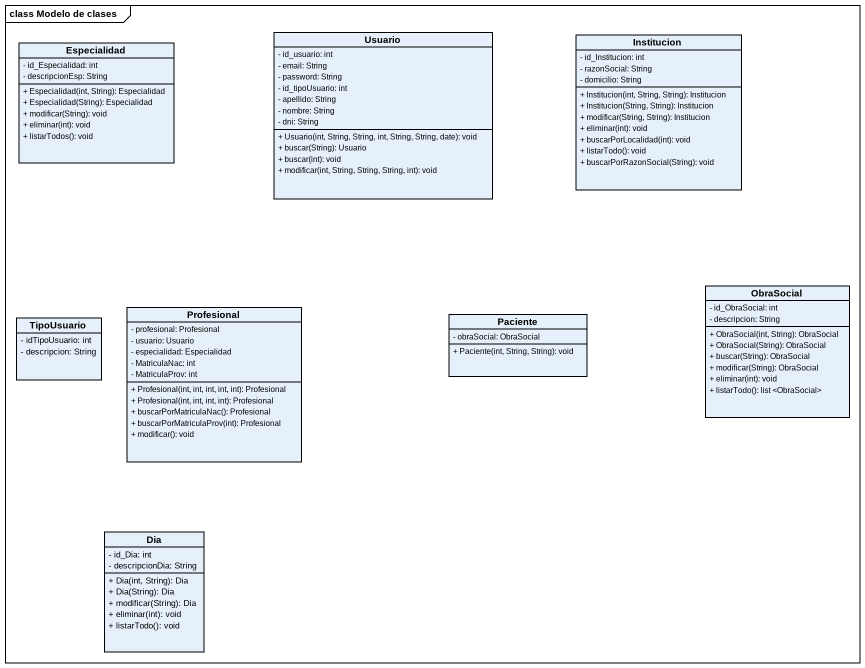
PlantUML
@startuml
mainframe class Modelo de clases
hide circle
hide empty members
skinparam classAttributeIconSize 0
class Especialidad {
  - id_Especialidad: int
  - descripcionEsp: String
  + Especialidad(int, String): Especialidad
  + Especialidad(String): Especialidad
  + modificar(String): void
  + eliminar(int): void
  + listarTodos(): void
}
class Usuario {
  - id_usuario: int
  - email: String
  - password: String
  - id_tipoUsuario: int
  - apellido: String
  - nombre: String
  - dni: String
  + Usuario(int, String, String, int, String, String, date): void
  + buscar(String): Usuario
  + buscar(int): void
  + modificar(int, String, String, String, int): void
}
class Institucion {
  - id_Institucion: int
  - razonSocial: String
  - domicilio: String
  + Institucion(int, String, String): Institucion
  + Institucion(String, String): Institucion
  + modificar(String, String): Institucion
  + eliminar(int): void
  + buscarPorLocalidad(int): void
  + listarTodo(): void
  + buscarPorRazonSocial(String): void
}
class ObraSocial {
  - id_ObraSocial: int
  - descripcion: String
  + ObraSocial(int, String): ObraSocial
  + ObraSocial(String): ObraSocial
  + buscar(String): ObraSocial
  + modificar(String): ObraSocial
  + eliminar(int): void
  + listarTodo(): list <ObraSocial>
}
class TipoUsuario {
  - idTipoUsuario: int
  - descripcion: String
}
class Profesional {
  - profesional: Profesional
  - usuario: Usuario
  - especialidad: Especialidad
  - MatriculaNac: int
  - MatriculaProv: int
  + Profesional(int, int, int, int, int): Profesional
  + Profesional(int, int, int, int): Profesional
  + buscarPorMatriculaNac(): Profesional
  + buscarPorMatriculaProv(int): Profesional
  + modificar(): void
}
class Paciente {
  - obraSocial: ObraSocial
  + Paciente(int, String, String): void
}
class Dia {
  - id_Dia: int
  - descripcionDia: String
  + Dia(int, String): Dia
  + Dia(String): Dia
  + modificar(String): Dia
  + eliminar(int): void
  + listarTodo(): void
}
@enduml
